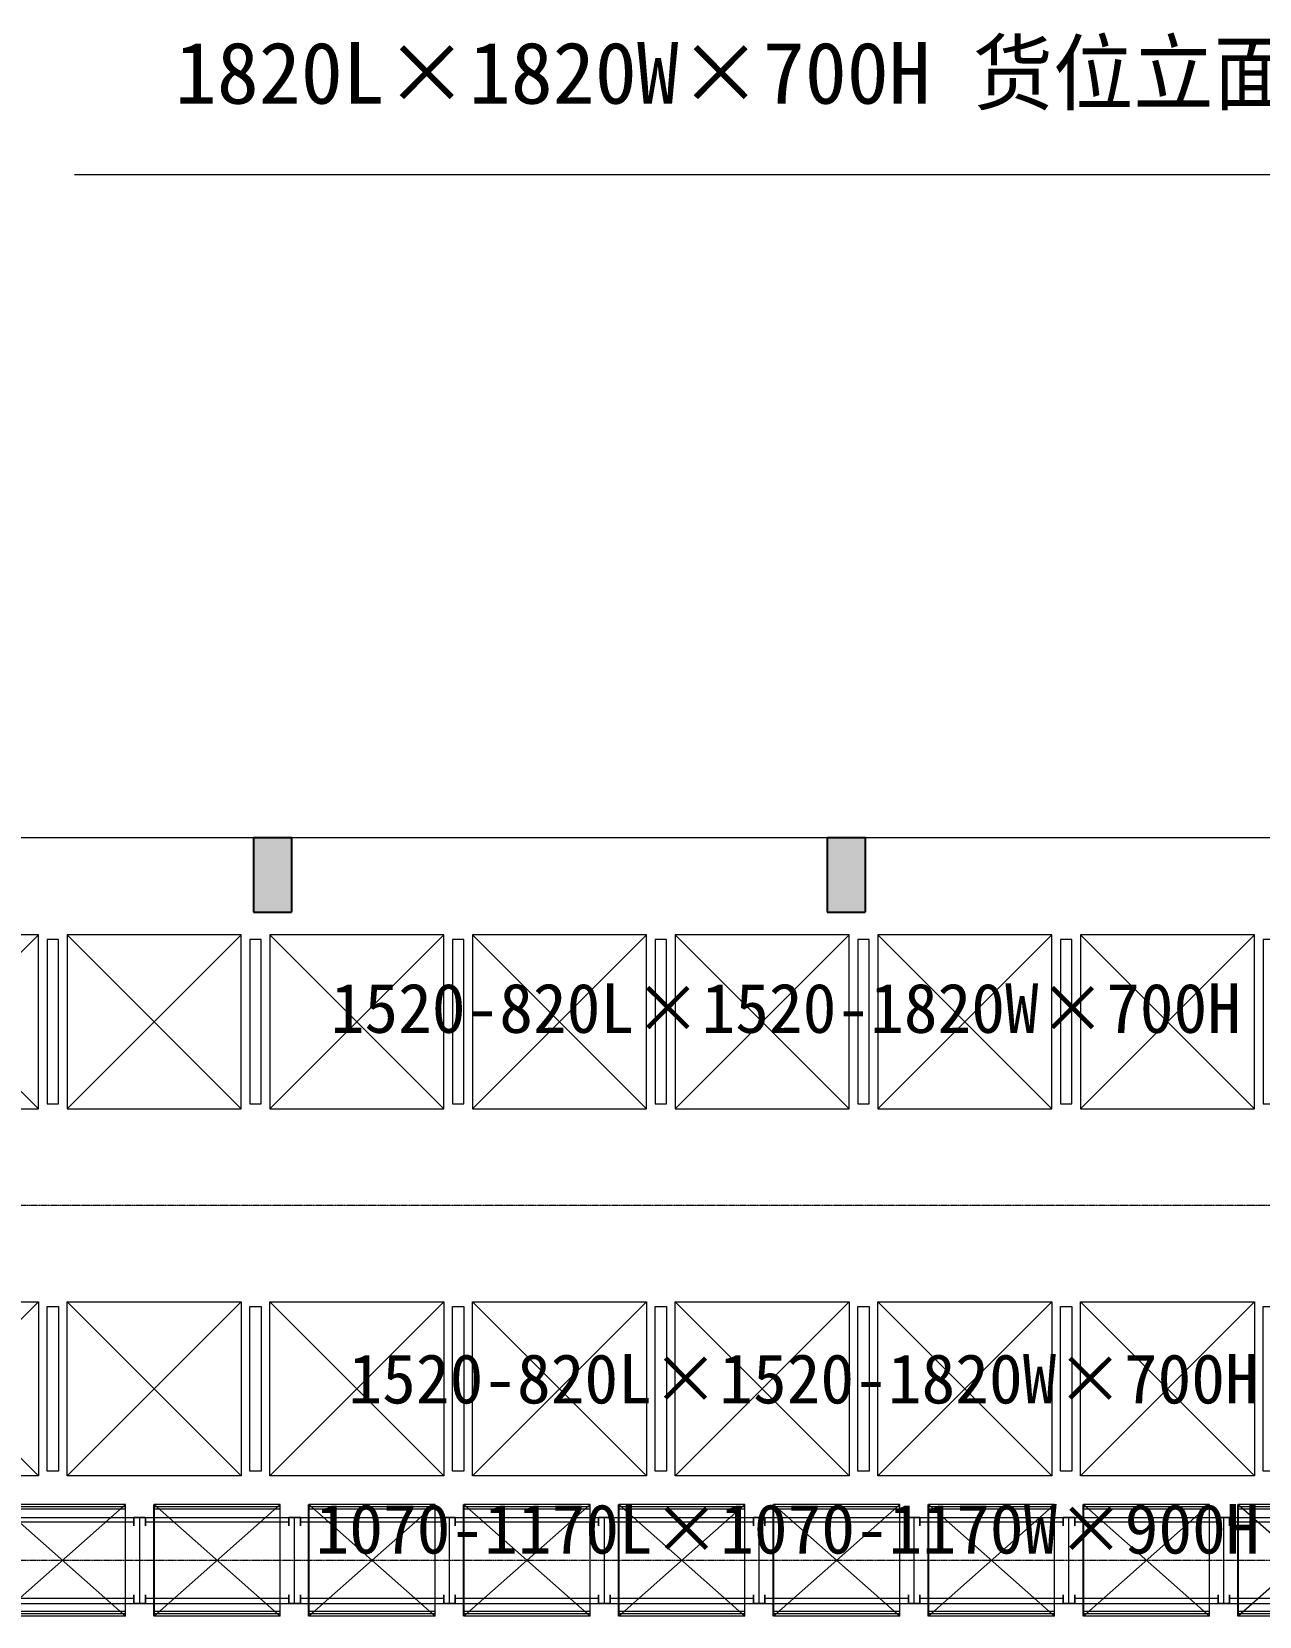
# Model space of a CAD drawing. Header units: millimetres. Extents: x -67280 to 67280, y -47520 to 47520.
# Drawn here: x -22358 to -9517, y -13157 to 3419 of the extents above; entities that cross this region are included whole.
import ezdxf

# ---------------------------------------------------------------- set-up
doc = ezdxf.new("R2010")
doc.units = ezdxf.units.MM
doc.linetypes.add('AD_LTYPE5 0 mm_1_1_1_1_1_1_1_1_1_1_1_1_1_1_1', pattern=[16, 13, -1, 1, -1])
doc.linetypes.add('点画线', pattern=[18, 12, -2, 2, -2])
for name, color, linetype, lineweight in [('ACADACAD05', 4, 'AD_LTYPE5 0 mm_1_1_1_1_1_1_1_1_1_1_1_1_1_1_1', 25), ('ACADloading', 57, 'Continuous', 18), ('ACADRackFrame', 5, 'Continuous', 18), ('ACAD尺寸线层', 3, 'Continuous', 18), ('ACAD细实线层', 3, 'Continuous', 18), ('中心线层', 1, '点画线', 18), ('尺寸线层', 4, 'Continuous', 18)]:
    doc.layers.add(name, color=color, linetype=linetype, lineweight=lineweight)

# ---------------------------------------------------------------- blocks, each defined once
blk = doc.blocks.new('*X41')
at = {"layer": 'ACAD尺寸线层', "linetype": 'Continuous', "lineweight": 18}
for p, q in [((210, 0), (2030, -1820)), ((210, -1820), (2030, 0))]:
    blk.add_line(p, q, dxfattribs=at)
at = {"layer": 'ACAD细实线层', "color": 5, "linetype": 'Continuous', "lineweight": 18}
for p, q in [((0, -50), (0, -1770)), ((120, -50), (0, -50)), ((120, -1770), (120, -50)), ((2120, -50), (2120, -1770)), ((2240, -50), (2120, -50)), ((2240, -1770), (2240, -50)), ((0, -1770), (120, -1770)), ((2120, -1770), (2240, -1770))]:
    blk.add_line(p, q, dxfattribs=at)
at = {"layer": 'ACAD细实线层', "linetype": 'Continuous', "lineweight": 18}
for p, q in [((2030, 0), (210, 0)), ((210, 0), (210, -1820)), ((2030, -1820), (2030, 0)), ((210, -1820), (2030, -1820))]:
    blk.add_line(p, q, dxfattribs=at)
blk = doc.blocks.new('*X42')
at = {"layer": 'ACAD尺寸线层', "linetype": 'Continuous', "lineweight": 18}
for p, q in [((210, 0), (2030, -1820)), ((210, -1820), (2030, 0))]:
    blk.add_line(p, q, dxfattribs=at)
at = {"layer": 'ACAD细实线层', "color": 5, "linetype": 'Continuous', "lineweight": 18}
for p, q in [((0, -50), (0, -1770)), ((120, -50), (0, -50)), ((120, -1770), (120, -50)), ((2120, -50), (2120, -1770)), ((2240, -50), (2120, -50)), ((2240, -1770), (2240, -50)), ((0, -1770), (120, -1770)), ((2120, -1770), (2240, -1770))]:
    blk.add_line(p, q, dxfattribs=at)
at = {"layer": 'ACAD细实线层', "linetype": 'Continuous', "lineweight": 18}
for p, q in [((2030, 0), (210, 0)), ((210, 0), (210, -1820)), ((2030, -1820), (2030, 0)), ((210, -1820), (2030, -1820))]:
    blk.add_line(p, q, dxfattribs=at)
blk = doc.blocks.new('*X43')
at = {"layer": 'ACAD尺寸线层', "linetype": 'Continuous', "lineweight": 18}
for p, q in [((210, 0), (2030, -1820)), ((210, -1820), (2030, 0))]:
    blk.add_line(p, q, dxfattribs=at)
at = {"layer": 'ACAD细实线层', "color": 5, "linetype": 'Continuous', "lineweight": 18}
for p, q in [((0, -50), (0, -1770)), ((120, -50), (0, -50)), ((120, -1770), (120, -50)), ((2120, -50), (2120, -1770)), ((2240, -50), (2120, -50)), ((2240, -1770), (2240, -50)), ((0, -1770), (120, -1770)), ((2120, -1770), (2240, -1770))]:
    blk.add_line(p, q, dxfattribs=at)
at = {"layer": 'ACAD细实线层', "linetype": 'Continuous', "lineweight": 18}
for p, q in [((2030, 0), (210, 0)), ((210, 0), (210, -1820)), ((2030, -1820), (2030, 0)), ((210, -1820), (2030, -1820))]:
    blk.add_line(p, q, dxfattribs=at)
blk = doc.blocks.new('*X44')
at = {"layer": 'ACAD尺寸线层', "linetype": 'Continuous', "lineweight": 18}
for p, q in [((210, 0), (2030, -1820)), ((210, -1820), (2030, 0))]:
    blk.add_line(p, q, dxfattribs=at)
at = {"layer": 'ACAD细实线层', "color": 5, "linetype": 'Continuous', "lineweight": 18}
for p, q in [((0, -50), (0, -1770)), ((120, -50), (0, -50)), ((120, -1770), (120, -50)), ((2120, -50), (2120, -1770)), ((2240, -50), (2120, -50)), ((2240, -1770), (2240, -50)), ((0, -1770), (120, -1770)), ((2120, -1770), (2240, -1770))]:
    blk.add_line(p, q, dxfattribs=at)
at = {"layer": 'ACAD细实线层', "linetype": 'Continuous', "lineweight": 18}
for p, q in [((2030, 0), (210, 0)), ((210, 0), (210, -1820)), ((2030, -1820), (2030, 0)), ((210, -1820), (2030, -1820))]:
    blk.add_line(p, q, dxfattribs=at)
blk = doc.blocks.new('*X45')
at = {"layer": 'ACAD尺寸线层', "linetype": 'Continuous', "lineweight": 18}
for p, q in [((210, 0), (2030, -1820)), ((210, -1820), (2030, 0))]:
    blk.add_line(p, q, dxfattribs=at)
at = {"layer": 'ACAD细实线层', "color": 5, "linetype": 'Continuous', "lineweight": 18}
for p, q in [((0, -50), (0, -1770)), ((120, -50), (0, -50)), ((120, -1770), (120, -50)), ((2120, -50), (2120, -1770)), ((2240, -50), (2120, -50)), ((2240, -1770), (2240, -50)), ((0, -1770), (120, -1770)), ((2120, -1770), (2240, -1770))]:
    blk.add_line(p, q, dxfattribs=at)
at = {"layer": 'ACAD细实线层', "linetype": 'Continuous', "lineweight": 18}
for p, q in [((2030, 0), (210, 0)), ((210, 0), (210, -1820)), ((2030, -1820), (2030, 0)), ((210, -1820), (2030, -1820))]:
    blk.add_line(p, q, dxfattribs=at)
blk = doc.blocks.new('*X46')
at = {"layer": 'ACAD尺寸线层', "linetype": 'Continuous', "lineweight": 18}
for p, q in [((210, 0), (2030, -1820)), ((210, -1820), (2030, 0))]:
    blk.add_line(p, q, dxfattribs=at)
at = {"layer": 'ACAD细实线层', "color": 5, "linetype": 'Continuous', "lineweight": 18}
for p, q in [((0, -50), (0, -1770)), ((120, -50), (0, -50)), ((120, -1770), (120, -50)), ((2120, -50), (2120, -1770)), ((2240, -50), (2120, -50)), ((2240, -1770), (2240, -50)), ((0, -1770), (120, -1770)), ((2120, -1770), (2240, -1770))]:
    blk.add_line(p, q, dxfattribs=at)
at = {"layer": 'ACAD细实线层', "linetype": 'Continuous', "lineweight": 18}
for p, q in [((2030, 0), (210, 0)), ((210, 0), (210, -1820)), ((2030, -1820), (2030, 0)), ((210, -1820), (2030, -1820))]:
    blk.add_line(p, q, dxfattribs=at)
blk = doc.blocks.new('*X47')
at = {"layer": 'ACAD尺寸线层', "linetype": 'Continuous', "lineweight": 18}
for p, q in [((210, 0), (2030, -1820)), ((210, -1820), (2030, 0))]:
    blk.add_line(p, q, dxfattribs=at)
at = {"layer": 'ACAD细实线层', "color": 5, "linetype": 'Continuous', "lineweight": 18}
for p, q in [((0, -50), (0, -1770)), ((120, -50), (0, -50)), ((120, -1770), (120, -50)), ((2120, -50), (2120, -1770)), ((2240, -50), (2120, -50)), ((2240, -1770), (2240, -50)), ((0, -1770), (120, -1770)), ((2120, -1770), (2240, -1770))]:
    blk.add_line(p, q, dxfattribs=at)
at = {"layer": 'ACAD细实线层', "linetype": 'Continuous', "lineweight": 18}
for p, q in [((2030, 0), (210, 0)), ((210, 0), (210, -1820)), ((2030, -1820), (2030, 0)), ((210, -1820), (2030, -1820))]:
    blk.add_line(p, q, dxfattribs=at)
blk = doc.blocks.new('*X70')
at = {"layer": 'ACAD尺寸线层', "linetype": 'Continuous', "lineweight": 18}
for p, q in [((210, 0), (2030, 1820)), ((210, 1820), (2030, 0))]:
    blk.add_line(p, q, dxfattribs=at)
at = {"layer": 'ACAD细实线层', "color": 5, "linetype": 'Continuous', "lineweight": 18}
for p, q in [((0, 50), (0, 1770)), ((0, 1770), (120, 1770)), ((120, 1770), (120, 50)), ((2120, 50), (2120, 1770)), ((2120, 1770), (2240, 1770)), ((2240, 1770), (2240, 50)), ((120, 50), (0, 50)), ((2240, 50), (2120, 50))]:
    blk.add_line(p, q, dxfattribs=at)
at = {"layer": 'ACAD细实线层', "linetype": 'Continuous', "lineweight": 18}
for p, q in [((210, 1820), (2030, 1820)), ((210, 0), (210, 1820)), ((2030, 1820), (2030, 0)), ((2030, 0), (210, 0))]:
    blk.add_line(p, q, dxfattribs=at)
blk = doc.blocks.new('*X71')
at = {"layer": 'ACAD尺寸线层', "linetype": 'Continuous', "lineweight": 18}
for p, q in [((210, 0), (2030, 1820)), ((210, 1820), (2030, 0))]:
    blk.add_line(p, q, dxfattribs=at)
at = {"layer": 'ACAD细实线层', "color": 5, "linetype": 'Continuous', "lineweight": 18}
for p, q in [((0, 50), (0, 1770)), ((0, 1770), (120, 1770)), ((120, 1770), (120, 50)), ((2120, 50), (2120, 1770)), ((2120, 1770), (2240, 1770)), ((2240, 1770), (2240, 50)), ((120, 50), (0, 50)), ((2240, 50), (2120, 50))]:
    blk.add_line(p, q, dxfattribs=at)
at = {"layer": 'ACAD细实线层', "linetype": 'Continuous', "lineweight": 18}
for p, q in [((210, 1820), (2030, 1820)), ((210, 0), (210, 1820)), ((2030, 1820), (2030, 0)), ((2030, 0), (210, 0))]:
    blk.add_line(p, q, dxfattribs=at)
blk = doc.blocks.new('*X72')
at = {"layer": 'ACAD尺寸线层', "linetype": 'Continuous', "lineweight": 18}
for p, q in [((210, 0), (2030, 1820)), ((210, 1820), (2030, 0))]:
    blk.add_line(p, q, dxfattribs=at)
at = {"layer": 'ACAD细实线层', "color": 5, "linetype": 'Continuous', "lineweight": 18}
for p, q in [((0, 50), (0, 1770)), ((0, 1770), (120, 1770)), ((120, 1770), (120, 50)), ((2120, 50), (2120, 1770)), ((2120, 1770), (2240, 1770)), ((2240, 1770), (2240, 50)), ((120, 50), (0, 50)), ((2240, 50), (2120, 50))]:
    blk.add_line(p, q, dxfattribs=at)
at = {"layer": 'ACAD细实线层', "linetype": 'Continuous', "lineweight": 18}
for p, q in [((210, 1820), (2030, 1820)), ((210, 0), (210, 1820)), ((2030, 1820), (2030, 0)), ((2030, 0), (210, 0))]:
    blk.add_line(p, q, dxfattribs=at)
blk = doc.blocks.new('*X73')
at = {"layer": 'ACAD尺寸线层', "linetype": 'Continuous', "lineweight": 18}
for p, q in [((210, 0), (2030, 1820)), ((210, 1820), (2030, 0))]:
    blk.add_line(p, q, dxfattribs=at)
at = {"layer": 'ACAD细实线层', "color": 5, "linetype": 'Continuous', "lineweight": 18}
for p, q in [((0, 50), (0, 1770)), ((0, 1770), (120, 1770)), ((120, 1770), (120, 50)), ((2120, 50), (2120, 1770)), ((2120, 1770), (2240, 1770)), ((2240, 1770), (2240, 50)), ((120, 50), (0, 50)), ((2240, 50), (2120, 50))]:
    blk.add_line(p, q, dxfattribs=at)
at = {"layer": 'ACAD细实线层', "linetype": 'Continuous', "lineweight": 18}
for p, q in [((210, 1820), (2030, 1820)), ((210, 0), (210, 1820)), ((2030, 1820), (2030, 0)), ((2030, 0), (210, 0))]:
    blk.add_line(p, q, dxfattribs=at)
blk = doc.blocks.new('*X74')
at = {"layer": 'ACAD尺寸线层', "linetype": 'Continuous', "lineweight": 18}
for p, q in [((210, 0), (2030, 1820)), ((210, 1820), (2030, 0))]:
    blk.add_line(p, q, dxfattribs=at)
at = {"layer": 'ACAD细实线层', "color": 5, "linetype": 'Continuous', "lineweight": 18}
for p, q in [((0, 50), (0, 1770)), ((0, 1770), (120, 1770)), ((120, 1770), (120, 50)), ((2120, 50), (2120, 1770)), ((2120, 1770), (2240, 1770)), ((2240, 1770), (2240, 50)), ((120, 50), (0, 50)), ((2240, 50), (2120, 50))]:
    blk.add_line(p, q, dxfattribs=at)
at = {"layer": 'ACAD细实线层', "linetype": 'Continuous', "lineweight": 18}
for p, q in [((210, 1820), (2030, 1820)), ((210, 0), (210, 1820)), ((2030, 1820), (2030, 0)), ((2030, 0), (210, 0))]:
    blk.add_line(p, q, dxfattribs=at)
blk = doc.blocks.new('*X75')
at = {"layer": 'ACAD尺寸线层', "linetype": 'Continuous', "lineweight": 18}
for p, q in [((210, 0), (2030, 1820)), ((210, 1820), (2030, 0))]:
    blk.add_line(p, q, dxfattribs=at)
at = {"layer": 'ACAD细实线层', "color": 5, "linetype": 'Continuous', "lineweight": 18}
for p, q in [((0, 50), (0, 1770)), ((0, 1770), (120, 1770)), ((120, 1770), (120, 50)), ((2120, 50), (2120, 1770)), ((2120, 1770), (2240, 1770)), ((2240, 1770), (2240, 50)), ((120, 50), (0, 50)), ((2240, 50), (2120, 50))]:
    blk.add_line(p, q, dxfattribs=at)
at = {"layer": 'ACAD细实线层', "linetype": 'Continuous', "lineweight": 18}
for p, q in [((210, 1820), (2030, 1820)), ((210, 0), (210, 1820)), ((2030, 1820), (2030, 0)), ((2030, 0), (210, 0))]:
    blk.add_line(p, q, dxfattribs=at)
blk = doc.blocks.new('*X76')
at = {"layer": 'ACAD尺寸线层', "linetype": 'Continuous', "lineweight": 18}
for p, q in [((210, 0), (2030, 1820)), ((210, 1820), (2030, 0))]:
    blk.add_line(p, q, dxfattribs=at)
at = {"layer": 'ACAD细实线层', "color": 5, "linetype": 'Continuous', "lineweight": 18}
for p, q in [((0, 50), (0, 1770)), ((0, 1770), (120, 1770)), ((120, 1770), (120, 50)), ((2120, 50), (2120, 1770)), ((2120, 1770), (2240, 1770)), ((2240, 1770), (2240, 50)), ((120, 50), (0, 50)), ((2240, 50), (2120, 50))]:
    blk.add_line(p, q, dxfattribs=at)
at = {"layer": 'ACAD细实线层', "linetype": 'Continuous', "lineweight": 18}
for p, q in [((210, 1820), (2030, 1820)), ((210, 0), (210, 1820)), ((2030, 1820), (2030, 0)), ((2030, 0), (210, 0))]:
    blk.add_line(p, q, dxfattribs=at)
blk = doc.blocks.new('*X425')
at = {"layer": 'ACADloading', "color": 6, "linetype": 'Continuous', "lineweight": 18}
for p, q in [((210, 75), (210, 1245)), ((210, 75), (210, 1245)), ((210, 75), (210, 1245)), ((210, 75), (210, 1245)), ((210, 1245), (210, 75)), ((210, 1245), (210, 75)), ((1530, 1245), (210, 1245)), ((210, 1245), (210, 75)), ((210, 1245), (1530, 75)), ((1530, 1245), (210, 75)), ((1490, 1245), (250, 1245)), ((1530, 75), (1530, 1245)), ((1530, 75), (1530, 1245)), ((1530, 75), (1530, 1245)), ((1530, 75), (1530, 1245)), ((1530, 75), (1530, 1245)), ((1530, 75), (1530, 1245)), ((1530, 75), (1530, 1245)), ((210, 820), (210, 1120)), ((210, 820), (210, 1120)), ((1530, 75), (210, 75))]:
    blk.add_line(p, q, dxfattribs=at)
at = {"layer": 'ACADloading', "color": 6, "linetype": 'Continuous', "lineweight": 25}
blk.add_line((210, 75), (210, 1245), dxfattribs=at)
at = {"layer": 'ACADloading', "linetype": 'Continuous', "lineweight": 18}
for p, q in [((1490, 1245), (250, 1245)), ((1490, 1245), (250, 1245)), ((1530, 75), (250, 75)), ((1530, 75), (250, 75)), ((1530, 75), (250, 75))]:
    blk.add_line(p, q, dxfattribs=at)
at = {"layer": 'ACADRackFrame', "linetype": 'Continuous', "lineweight": 18}
for p, q in [((120, 1110), (1620, 1110)), ((1620, 1060), (120, 1060)), ((1620, 260), (120, 260)), ((120, 210), (1620, 210))]:
    blk.add_line(p, q, dxfattribs=at)
for points in [[(120, 1020), (120, 1110), (0, 1110), (0, 1020)], [(60, 210), (60, 1110)], [(1620, 1020), (1620, 1110), (1740, 1110), (1740, 1020)], [(1680, 210), (1680, 1110)], [(120, 300), (120, 210), (0, 210), (0, 300)], [(1620, 300), (1620, 210), (1740, 210), (1740, 300)]]:
    blk.add_lwpolyline(points, dxfattribs=at)
at = {"layer": '尺寸线层', "color": 216}
for p, q in [((1530, 1220), (210, 1220)), ((1530, 100), (210, 100))]:
    blk.add_line(p, q, dxfattribs=at)
at = {"layer": '尺寸线层', "color": 136}
for p, q in [((1530, 1195), (210, 1195)), ((1530, 125), (210, 125))]:
    blk.add_line(p, q, dxfattribs=at)
blk = doc.blocks.new('*X424')
at = {"layer": 'ACAD细实线层', "linetype": 'Continuous', "lineweight": 18}
blk.add_blockref('*X425', (-870, -660), dxfattribs=at)
blk = doc.blocks.new('*X427')
at = {"layer": 'ACADloading', "color": 6, "linetype": 'Continuous', "lineweight": 18}
for p, q in [((210, 75), (210, 1245)), ((210, 75), (210, 1245)), ((210, 75), (210, 1245)), ((210, 75), (210, 1245)), ((210, 1245), (210, 75)), ((210, 1245), (210, 75)), ((1530, 1245), (210, 1245)), ((210, 1245), (210, 75)), ((210, 1245), (1530, 75)), ((1530, 1245), (210, 75)), ((1490, 1245), (250, 1245)), ((1530, 75), (1530, 1245)), ((1530, 75), (1530, 1245)), ((1530, 75), (1530, 1245)), ((1530, 75), (1530, 1245)), ((1530, 75), (1530, 1245)), ((1530, 75), (1530, 1245)), ((1530, 75), (1530, 1245)), ((210, 820), (210, 1120)), ((210, 820), (210, 1120)), ((1530, 75), (210, 75))]:
    blk.add_line(p, q, dxfattribs=at)
at = {"layer": 'ACADloading', "color": 6, "linetype": 'Continuous', "lineweight": 25}
blk.add_line((210, 75), (210, 1245), dxfattribs=at)
at = {"layer": 'ACADloading', "linetype": 'Continuous', "lineweight": 18}
for p, q in [((1490, 1245), (250, 1245)), ((1490, 1245), (250, 1245)), ((1530, 75), (250, 75)), ((1530, 75), (250, 75)), ((1530, 75), (250, 75))]:
    blk.add_line(p, q, dxfattribs=at)
at = {"layer": 'ACADRackFrame', "linetype": 'Continuous', "lineweight": 18}
for p, q in [((120, 1110), (1620, 1110)), ((1620, 1060), (120, 1060)), ((1620, 260), (120, 260)), ((120, 210), (1620, 210))]:
    blk.add_line(p, q, dxfattribs=at)
for points in [[(120, 1020), (120, 1110), (0, 1110), (0, 1020)], [(60, 210), (60, 1110)], [(1620, 1020), (1620, 1110), (1740, 1110), (1740, 1020)], [(1680, 210), (1680, 1110)], [(120, 300), (120, 210), (0, 210), (0, 300)], [(1620, 300), (1620, 210), (1740, 210), (1740, 300)]]:
    blk.add_lwpolyline(points, dxfattribs=at)
at = {"layer": '尺寸线层', "color": 216}
for p, q in [((1530, 1220), (210, 1220)), ((1530, 100), (210, 100))]:
    blk.add_line(p, q, dxfattribs=at)
at = {"layer": '尺寸线层', "color": 136}
for p, q in [((1530, 1195), (210, 1195)), ((1530, 125), (210, 125))]:
    blk.add_line(p, q, dxfattribs=at)
blk = doc.blocks.new('*X426')
at = {"layer": 'ACAD细实线层', "linetype": 'Continuous', "lineweight": 18}
blk.add_blockref('*X427', (-870, -660), dxfattribs=at)
blk = doc.blocks.new('*X429')
at = {"layer": 'ACADloading', "color": 6, "linetype": 'Continuous', "lineweight": 18}
for p, q in [((210, 75), (210, 1245)), ((210, 75), (210, 1245)), ((210, 75), (210, 1245)), ((210, 75), (210, 1245)), ((210, 1245), (210, 75)), ((210, 1245), (210, 75)), ((1530, 1245), (210, 1245)), ((210, 1245), (210, 75)), ((210, 1245), (1530, 75)), ((1530, 1245), (210, 75)), ((1490, 1245), (250, 1245)), ((1530, 75), (1530, 1245)), ((1530, 75), (1530, 1245)), ((1530, 75), (1530, 1245)), ((1530, 75), (1530, 1245)), ((1530, 75), (1530, 1245)), ((1530, 75), (1530, 1245)), ((1530, 75), (1530, 1245)), ((210, 820), (210, 1120)), ((210, 820), (210, 1120)), ((1530, 75), (210, 75))]:
    blk.add_line(p, q, dxfattribs=at)
at = {"layer": 'ACADloading', "color": 6, "linetype": 'Continuous', "lineweight": 25}
blk.add_line((210, 75), (210, 1245), dxfattribs=at)
at = {"layer": 'ACADloading', "linetype": 'Continuous', "lineweight": 18}
for p, q in [((1490, 1245), (250, 1245)), ((1490, 1245), (250, 1245)), ((1530, 75), (250, 75)), ((1530, 75), (250, 75)), ((1530, 75), (250, 75))]:
    blk.add_line(p, q, dxfattribs=at)
at = {"layer": 'ACADRackFrame', "linetype": 'Continuous', "lineweight": 18}
for p, q in [((120, 1110), (1620, 1110)), ((1620, 1060), (120, 1060)), ((1620, 260), (120, 260)), ((120, 210), (1620, 210))]:
    blk.add_line(p, q, dxfattribs=at)
for points in [[(120, 1020), (120, 1110), (0, 1110), (0, 1020)], [(60, 210), (60, 1110)], [(1620, 1020), (1620, 1110), (1740, 1110), (1740, 1020)], [(1680, 210), (1680, 1110)], [(120, 300), (120, 210), (0, 210), (0, 300)], [(1620, 300), (1620, 210), (1740, 210), (1740, 300)]]:
    blk.add_lwpolyline(points, dxfattribs=at)
at = {"layer": '尺寸线层', "color": 216}
for p, q in [((1530, 1220), (210, 1220)), ((1530, 100), (210, 100))]:
    blk.add_line(p, q, dxfattribs=at)
at = {"layer": '尺寸线层', "color": 136}
for p, q in [((1530, 1195), (210, 1195)), ((1530, 125), (210, 125))]:
    blk.add_line(p, q, dxfattribs=at)
blk = doc.blocks.new('*X428')
at = {"layer": 'ACAD细实线层', "linetype": 'Continuous', "lineweight": 18}
blk.add_blockref('*X429', (-870, -660), dxfattribs=at)
blk = doc.blocks.new('*X431')
at = {"layer": 'ACADloading', "color": 6, "linetype": 'Continuous', "lineweight": 18}
for p, q in [((210, 75), (210, 1245)), ((210, 75), (210, 1245)), ((210, 75), (210, 1245)), ((210, 75), (210, 1245)), ((210, 1245), (210, 75)), ((210, 1245), (210, 75)), ((1530, 1245), (210, 1245)), ((210, 1245), (210, 75)), ((210, 1245), (1530, 75)), ((1530, 1245), (210, 75)), ((1490, 1245), (250, 1245)), ((1530, 75), (1530, 1245)), ((1530, 75), (1530, 1245)), ((1530, 75), (1530, 1245)), ((1530, 75), (1530, 1245)), ((1530, 75), (1530, 1245)), ((1530, 75), (1530, 1245)), ((1530, 75), (1530, 1245)), ((210, 820), (210, 1120)), ((210, 820), (210, 1120)), ((1530, 75), (210, 75))]:
    blk.add_line(p, q, dxfattribs=at)
at = {"layer": 'ACADloading', "color": 6, "linetype": 'Continuous', "lineweight": 25}
blk.add_line((210, 75), (210, 1245), dxfattribs=at)
at = {"layer": 'ACADloading', "linetype": 'Continuous', "lineweight": 18}
for p, q in [((1490, 1245), (250, 1245)), ((1490, 1245), (250, 1245)), ((1530, 75), (250, 75)), ((1530, 75), (250, 75)), ((1530, 75), (250, 75))]:
    blk.add_line(p, q, dxfattribs=at)
at = {"layer": 'ACADRackFrame', "linetype": 'Continuous', "lineweight": 18}
for p, q in [((120, 1110), (1620, 1110)), ((1620, 1060), (120, 1060)), ((1620, 260), (120, 260)), ((120, 210), (1620, 210))]:
    blk.add_line(p, q, dxfattribs=at)
for points in [[(120, 1020), (120, 1110), (0, 1110), (0, 1020)], [(60, 210), (60, 1110)], [(1620, 1020), (1620, 1110), (1740, 1110), (1740, 1020)], [(1680, 210), (1680, 1110)], [(120, 300), (120, 210), (0, 210), (0, 300)], [(1620, 300), (1620, 210), (1740, 210), (1740, 300)]]:
    blk.add_lwpolyline(points, dxfattribs=at)
at = {"layer": '尺寸线层', "color": 216}
for p, q in [((1530, 1220), (210, 1220)), ((1530, 100), (210, 100))]:
    blk.add_line(p, q, dxfattribs=at)
at = {"layer": '尺寸线层', "color": 136}
for p, q in [((1530, 1195), (210, 1195)), ((1530, 125), (210, 125))]:
    blk.add_line(p, q, dxfattribs=at)
blk = doc.blocks.new('*X430')
at = {"layer": 'ACAD细实线层', "linetype": 'Continuous', "lineweight": 18}
blk.add_blockref('*X431', (-870, -660), dxfattribs=at)
blk = doc.blocks.new('*X433')
at = {"layer": 'ACADloading', "color": 6, "linetype": 'Continuous', "lineweight": 18}
for p, q in [((210, 75), (210, 1245)), ((210, 75), (210, 1245)), ((210, 75), (210, 1245)), ((210, 75), (210, 1245)), ((210, 1245), (210, 75)), ((210, 1245), (210, 75)), ((1530, 1245), (210, 1245)), ((210, 1245), (210, 75)), ((210, 1245), (1530, 75)), ((1530, 1245), (210, 75)), ((1490, 1245), (250, 1245)), ((1530, 75), (1530, 1245)), ((1530, 75), (1530, 1245)), ((1530, 75), (1530, 1245)), ((1530, 75), (1530, 1245)), ((1530, 75), (1530, 1245)), ((1530, 75), (1530, 1245)), ((1530, 75), (1530, 1245)), ((210, 820), (210, 1120)), ((210, 820), (210, 1120)), ((1530, 75), (210, 75))]:
    blk.add_line(p, q, dxfattribs=at)
at = {"layer": 'ACADloading', "color": 6, "linetype": 'Continuous', "lineweight": 25}
blk.add_line((210, 75), (210, 1245), dxfattribs=at)
at = {"layer": 'ACADloading', "linetype": 'Continuous', "lineweight": 18}
for p, q in [((1490, 1245), (250, 1245)), ((1490, 1245), (250, 1245)), ((1530, 75), (250, 75)), ((1530, 75), (250, 75)), ((1530, 75), (250, 75))]:
    blk.add_line(p, q, dxfattribs=at)
at = {"layer": 'ACADRackFrame', "linetype": 'Continuous', "lineweight": 18}
for p, q in [((120, 1110), (1620, 1110)), ((1620, 1060), (120, 1060)), ((1620, 260), (120, 260)), ((120, 210), (1620, 210))]:
    blk.add_line(p, q, dxfattribs=at)
for points in [[(120, 1020), (120, 1110), (0, 1110), (0, 1020)], [(60, 210), (60, 1110)], [(1620, 1020), (1620, 1110), (1740, 1110), (1740, 1020)], [(1680, 210), (1680, 1110)], [(120, 300), (120, 210), (0, 210), (0, 300)], [(1620, 300), (1620, 210), (1740, 210), (1740, 300)]]:
    blk.add_lwpolyline(points, dxfattribs=at)
at = {"layer": '尺寸线层', "color": 216}
for p, q in [((1530, 1220), (210, 1220)), ((1530, 100), (210, 100))]:
    blk.add_line(p, q, dxfattribs=at)
at = {"layer": '尺寸线层', "color": 136}
for p, q in [((1530, 1195), (210, 1195)), ((1530, 125), (210, 125))]:
    blk.add_line(p, q, dxfattribs=at)
blk = doc.blocks.new('*X432')
at = {"layer": 'ACAD细实线层', "linetype": 'Continuous', "lineweight": 18}
blk.add_blockref('*X433', (-870, -660), dxfattribs=at)
blk = doc.blocks.new('*X435')
at = {"layer": 'ACADloading', "color": 6, "linetype": 'Continuous', "lineweight": 18}
for p, q in [((210, 75), (210, 1245)), ((210, 75), (210, 1245)), ((210, 75), (210, 1245)), ((210, 75), (210, 1245)), ((210, 1245), (210, 75)), ((210, 1245), (210, 75)), ((1530, 1245), (210, 1245)), ((210, 1245), (210, 75)), ((210, 1245), (1530, 75)), ((1530, 1245), (210, 75)), ((1490, 1245), (250, 1245)), ((1530, 75), (1530, 1245)), ((1530, 75), (1530, 1245)), ((1530, 75), (1530, 1245)), ((1530, 75), (1530, 1245)), ((1530, 75), (1530, 1245)), ((1530, 75), (1530, 1245)), ((1530, 75), (1530, 1245)), ((210, 820), (210, 1120)), ((210, 820), (210, 1120)), ((1530, 75), (210, 75))]:
    blk.add_line(p, q, dxfattribs=at)
at = {"layer": 'ACADloading', "color": 6, "linetype": 'Continuous', "lineweight": 25}
blk.add_line((210, 75), (210, 1245), dxfattribs=at)
at = {"layer": 'ACADloading', "linetype": 'Continuous', "lineweight": 18}
for p, q in [((1490, 1245), (250, 1245)), ((1490, 1245), (250, 1245)), ((1530, 75), (250, 75)), ((1530, 75), (250, 75)), ((1530, 75), (250, 75))]:
    blk.add_line(p, q, dxfattribs=at)
at = {"layer": 'ACADRackFrame', "linetype": 'Continuous', "lineweight": 18}
for p, q in [((120, 1110), (1620, 1110)), ((1620, 1060), (120, 1060)), ((1620, 260), (120, 260)), ((120, 210), (1620, 210))]:
    blk.add_line(p, q, dxfattribs=at)
for points in [[(120, 1020), (120, 1110), (0, 1110), (0, 1020)], [(60, 210), (60, 1110)], [(1620, 1020), (1620, 1110), (1740, 1110), (1740, 1020)], [(1680, 210), (1680, 1110)], [(120, 300), (120, 210), (0, 210), (0, 300)], [(1620, 300), (1620, 210), (1740, 210), (1740, 300)]]:
    blk.add_lwpolyline(points, dxfattribs=at)
at = {"layer": '尺寸线层', "color": 216}
for p, q in [((1530, 1220), (210, 1220)), ((1530, 100), (210, 100))]:
    blk.add_line(p, q, dxfattribs=at)
at = {"layer": '尺寸线层', "color": 136}
for p, q in [((1530, 1195), (210, 1195)), ((1530, 125), (210, 125))]:
    blk.add_line(p, q, dxfattribs=at)
blk = doc.blocks.new('*X434')
at = {"layer": 'ACAD细实线层', "linetype": 'Continuous', "lineweight": 18}
blk.add_blockref('*X435', (-870, -660), dxfattribs=at)
blk = doc.blocks.new('*X437')
at = {"layer": 'ACADloading', "color": 6, "linetype": 'Continuous', "lineweight": 18}
for p, q in [((210, 75), (210, 1245)), ((210, 75), (210, 1245)), ((210, 75), (210, 1245)), ((210, 75), (210, 1245)), ((210, 1245), (210, 75)), ((210, 1245), (210, 75)), ((1530, 1245), (210, 1245)), ((210, 1245), (210, 75)), ((210, 1245), (1530, 75)), ((1530, 1245), (210, 75)), ((1490, 1245), (250, 1245)), ((1530, 75), (1530, 1245)), ((1530, 75), (1530, 1245)), ((1530, 75), (1530, 1245)), ((1530, 75), (1530, 1245)), ((1530, 75), (1530, 1245)), ((1530, 75), (1530, 1245)), ((1530, 75), (1530, 1245)), ((210, 820), (210, 1120)), ((210, 820), (210, 1120)), ((1530, 75), (210, 75))]:
    blk.add_line(p, q, dxfattribs=at)
at = {"layer": 'ACADloading', "color": 6, "linetype": 'Continuous', "lineweight": 25}
blk.add_line((210, 75), (210, 1245), dxfattribs=at)
at = {"layer": 'ACADloading', "linetype": 'Continuous', "lineweight": 18}
for p, q in [((1490, 1245), (250, 1245)), ((1490, 1245), (250, 1245)), ((1530, 75), (250, 75)), ((1530, 75), (250, 75)), ((1530, 75), (250, 75))]:
    blk.add_line(p, q, dxfattribs=at)
at = {"layer": 'ACADRackFrame', "linetype": 'Continuous', "lineweight": 18}
for p, q in [((120, 1110), (1620, 1110)), ((1620, 1060), (120, 1060)), ((1620, 260), (120, 260)), ((120, 210), (1620, 210))]:
    blk.add_line(p, q, dxfattribs=at)
for points in [[(120, 1020), (120, 1110), (0, 1110), (0, 1020)], [(60, 210), (60, 1110)], [(1620, 1020), (1620, 1110), (1740, 1110), (1740, 1020)], [(1680, 210), (1680, 1110)], [(120, 300), (120, 210), (0, 210), (0, 300)], [(1620, 300), (1620, 210), (1740, 210), (1740, 300)]]:
    blk.add_lwpolyline(points, dxfattribs=at)
at = {"layer": '尺寸线层', "color": 216}
for p, q in [((1530, 1220), (210, 1220)), ((1530, 100), (210, 100))]:
    blk.add_line(p, q, dxfattribs=at)
at = {"layer": '尺寸线层', "color": 136}
for p, q in [((1530, 1195), (210, 1195)), ((1530, 125), (210, 125))]:
    blk.add_line(p, q, dxfattribs=at)
blk = doc.blocks.new('*X436')
at = {"layer": 'ACAD细实线层', "linetype": 'Continuous', "lineweight": 18}
blk.add_blockref('*X437', (-870, -660), dxfattribs=at)
blk = doc.blocks.new('*X439')
at = {"layer": 'ACADloading', "color": 6, "linetype": 'Continuous', "lineweight": 18}
for p, q in [((210, 75), (210, 1245)), ((210, 75), (210, 1245)), ((210, 75), (210, 1245)), ((210, 75), (210, 1245)), ((210, 1245), (210, 75)), ((210, 1245), (210, 75)), ((1530, 1245), (210, 1245)), ((210, 1245), (210, 75)), ((210, 1245), (1530, 75)), ((1530, 1245), (210, 75)), ((1490, 1245), (250, 1245)), ((1530, 75), (1530, 1245)), ((1530, 75), (1530, 1245)), ((1530, 75), (1530, 1245)), ((1530, 75), (1530, 1245)), ((1530, 75), (1530, 1245)), ((1530, 75), (1530, 1245)), ((1530, 75), (1530, 1245)), ((210, 820), (210, 1120)), ((210, 820), (210, 1120)), ((1530, 75), (210, 75))]:
    blk.add_line(p, q, dxfattribs=at)
at = {"layer": 'ACADloading', "color": 6, "linetype": 'Continuous', "lineweight": 25}
blk.add_line((210, 75), (210, 1245), dxfattribs=at)
at = {"layer": 'ACADloading', "linetype": 'Continuous', "lineweight": 18}
for p, q in [((1490, 1245), (250, 1245)), ((1490, 1245), (250, 1245)), ((1530, 75), (250, 75)), ((1530, 75), (250, 75)), ((1530, 75), (250, 75))]:
    blk.add_line(p, q, dxfattribs=at)
at = {"layer": 'ACADRackFrame', "linetype": 'Continuous', "lineweight": 18}
for p, q in [((120, 1110), (1620, 1110)), ((1620, 1060), (120, 1060)), ((1620, 260), (120, 260)), ((120, 210), (1620, 210))]:
    blk.add_line(p, q, dxfattribs=at)
for points in [[(120, 1020), (120, 1110), (0, 1110), (0, 1020)], [(60, 210), (60, 1110)], [(1620, 1020), (1620, 1110), (1740, 1110), (1740, 1020)], [(1680, 210), (1680, 1110)], [(120, 300), (120, 210), (0, 210), (0, 300)], [(1620, 300), (1620, 210), (1740, 210), (1740, 300)]]:
    blk.add_lwpolyline(points, dxfattribs=at)
at = {"layer": '尺寸线层', "color": 216}
for p, q in [((1530, 1220), (210, 1220)), ((1530, 100), (210, 100))]:
    blk.add_line(p, q, dxfattribs=at)
at = {"layer": '尺寸线层', "color": 136}
for p, q in [((1530, 1195), (210, 1195)), ((1530, 125), (210, 125))]:
    blk.add_line(p, q, dxfattribs=at)
blk = doc.blocks.new('*X438')
at = {"layer": 'ACAD细实线层', "linetype": 'Continuous', "lineweight": 18}
blk.add_blockref('*X439', (-870, -660), dxfattribs=at)
blk = doc.blocks.new('*X441')
at = {"layer": 'ACADloading', "color": 6, "linetype": 'Continuous', "lineweight": 18}
for p, q in [((210, 75), (210, 1245)), ((210, 75), (210, 1245)), ((210, 75), (210, 1245)), ((210, 75), (210, 1245)), ((210, 1245), (210, 75)), ((210, 1245), (210, 75)), ((1530, 1245), (210, 1245)), ((210, 1245), (210, 75)), ((210, 1245), (1530, 75)), ((1530, 1245), (210, 75)), ((1490, 1245), (250, 1245)), ((1530, 75), (1530, 1245)), ((1530, 75), (1530, 1245)), ((1530, 75), (1530, 1245)), ((1530, 75), (1530, 1245)), ((1530, 75), (1530, 1245)), ((1530, 75), (1530, 1245)), ((1530, 75), (1530, 1245)), ((210, 820), (210, 1120)), ((210, 820), (210, 1120)), ((1530, 75), (210, 75))]:
    blk.add_line(p, q, dxfattribs=at)
at = {"layer": 'ACADloading', "color": 6, "linetype": 'Continuous', "lineweight": 25}
blk.add_line((210, 75), (210, 1245), dxfattribs=at)
at = {"layer": 'ACADloading', "linetype": 'Continuous', "lineweight": 18}
for p, q in [((1490, 1245), (250, 1245)), ((1490, 1245), (250, 1245)), ((1530, 75), (250, 75)), ((1530, 75), (250, 75)), ((1530, 75), (250, 75))]:
    blk.add_line(p, q, dxfattribs=at)
at = {"layer": 'ACADRackFrame', "linetype": 'Continuous', "lineweight": 18}
for p, q in [((120, 1110), (1620, 1110)), ((1620, 1060), (120, 1060)), ((1620, 260), (120, 260)), ((120, 210), (1620, 210))]:
    blk.add_line(p, q, dxfattribs=at)
for points in [[(120, 1020), (120, 1110), (0, 1110), (0, 1020)], [(60, 210), (60, 1110)], [(1620, 1020), (1620, 1110), (1740, 1110), (1740, 1020)], [(1680, 210), (1680, 1110)], [(120, 300), (120, 210), (0, 210), (0, 300)], [(1620, 300), (1620, 210), (1740, 210), (1740, 300)]]:
    blk.add_lwpolyline(points, dxfattribs=at)
at = {"layer": '尺寸线层', "color": 216}
for p, q in [((1530, 1220), (210, 1220)), ((1530, 100), (210, 100))]:
    blk.add_line(p, q, dxfattribs=at)
at = {"layer": '尺寸线层', "color": 136}
for p, q in [((1530, 1195), (210, 1195)), ((1530, 125), (210, 125))]:
    blk.add_line(p, q, dxfattribs=at)
blk = doc.blocks.new('*X440')
at = {"layer": 'ACAD细实线层', "linetype": 'Continuous', "lineweight": 18}
blk.add_blockref('*X441', (-870, -660), dxfattribs=at)
blk = doc.blocks.new('*X455')
at = {"layer": '尺寸线层'}
h = blk.add_hatch(color=256, dxfattribs=at)
h.paths.add_polyline_path([(-200, -780), (-200, -316), (-200, 0), (0, 0), (0, -780)], flags=0)
h.paths.add_polyline_path([(0, -780), (0, -331), (0, 0), (200, 0), (200, -780)], flags=0)
at = {"layer": 'ACADACAD05', "linetype": 'AD_LTYPE5 0 mm_1_1_1_1_1_1_1_1_1_1_1_1_1_1_1', "lineweight": 25}
for p, q in [((-200, 0), (-200, -780)), ((200, 0), (-200, 0)), ((200, -780), (200, 0)), ((-200, -780), (200, -780))]:
    blk.add_line(p, q, dxfattribs=at)
blk = doc.blocks.new('*X457')
at = {"layer": '尺寸线层'}
h = blk.add_hatch(color=256, dxfattribs=at)
h.paths.add_polyline_path([(-200, -780), (-200, -316), (-200, 0), (0, 0), (0, -780)], flags=0)
h.paths.add_polyline_path([(0, -780), (0, -331), (0, 0), (200, 0), (200, -780)], flags=0)
at = {"layer": 'ACADACAD05', "linetype": 'AD_LTYPE5 0 mm_1_1_1_1_1_1_1_1_1_1_1_1_1_1_1', "lineweight": 25}
for p, q in [((-200, 0), (-200, -780)), ((200, 0), (-200, 0)), ((200, -780), (200, 0)), ((-200, -780), (200, -780))]:
    blk.add_line(p, q, dxfattribs=at)

msp = doc.modelspace()

# ---------------------------------------------------------------- linework, layer by layer
at = {"layer": '中心线层'}
for p, q in [((-50396.352, -8857.309), (20353.429, -8857.309)), ((16032.015, -12572.309), (-46007.985, -12572.309))]:
    msp.add_line(p, q, dxfattribs=at)
at = {"layer": '尺寸线层'}
for p, q in [((-21910.064, 1926.704), (-3137.864, 1926.704)), ((22652.031, -5012.309), (-55837.969, -5012.309))]:
    msp.add_line(p, q, dxfattribs=at)

# ---------------------------------------------------------------- block references
for name, p in [('*X455', (-19837.969, -5012.309)), ('*X457', (-13837.969, -5012.309)), ('*X41', (-24317.969, -6027.309)), ('*X42', (-22197.969, -6027.309)), ('*X43', (-20077.969, -6027.309)), ('*X44', (-17957.969, -6027.309)), ('*X45', (-15837.969, -6027.309)), ('*X46', (-13717.969, -6027.309)), ('*X47', (-11597.969, -6027.309)), ('*X70', (-24317.969, -11687.309)), ('*X71', (-22197.969, -11687.309)), ('*X72', (-20077.969, -11687.309)), ('*X73', (-17957.969, -11687.309)), ('*X74', (-15837.969, -11687.309)), ('*X75', (-13717.969, -11687.309)), ('*X76', (-11597.969, -11687.309)), ('*X424', (-22037.972, -12572.309)), ('*X426', (-20417.972, -12572.309)), ('*X428', (-18797.972, -12572.309)), ('*X430', (-17177.972, -12572.309)), ('*X432', (-15557.972, -12572.309)), ('*X434', (-13937.972, -12572.309)), ('*X436', (-12317.972, -12572.309)), ('*X438', (-10697.972, -12572.309)), ('*X440', (-9077.972, -12572.309))]:
    msp.add_blockref(name, p, dxfattribs=at)

# ---------------------------------------------------------------- texts
at = {"layer": '尺寸线层', "attachment_point": 1, "line_spacing_factor": 1.15057}
for s, insert, char_height, width in [('\\T1.001;1820L×1820W×700H 货位立面图 (直道）', (-20860.745, 3311.227), 645.12, 21634.7112), ('\\T1.001;1520-820L×1520-1820W×700H  ', (-19230.197, -6536.167), 517.86, 32452.0668), ('\\T1.001;1520-820L×1520-1820W×700H  ', (-19044.914, -10412.856), 517.86, 32452.0668), ('\\T1.001;1070-1170L×1070-1170W×900H ', (-19388.654, -11983.417), 517.86, 32185.7388)]:
    msp.add_mtext(s, dxfattribs=dict(at, insert=insert, char_height=char_height, width=width))

doc.saveas('drawing.dxf')
